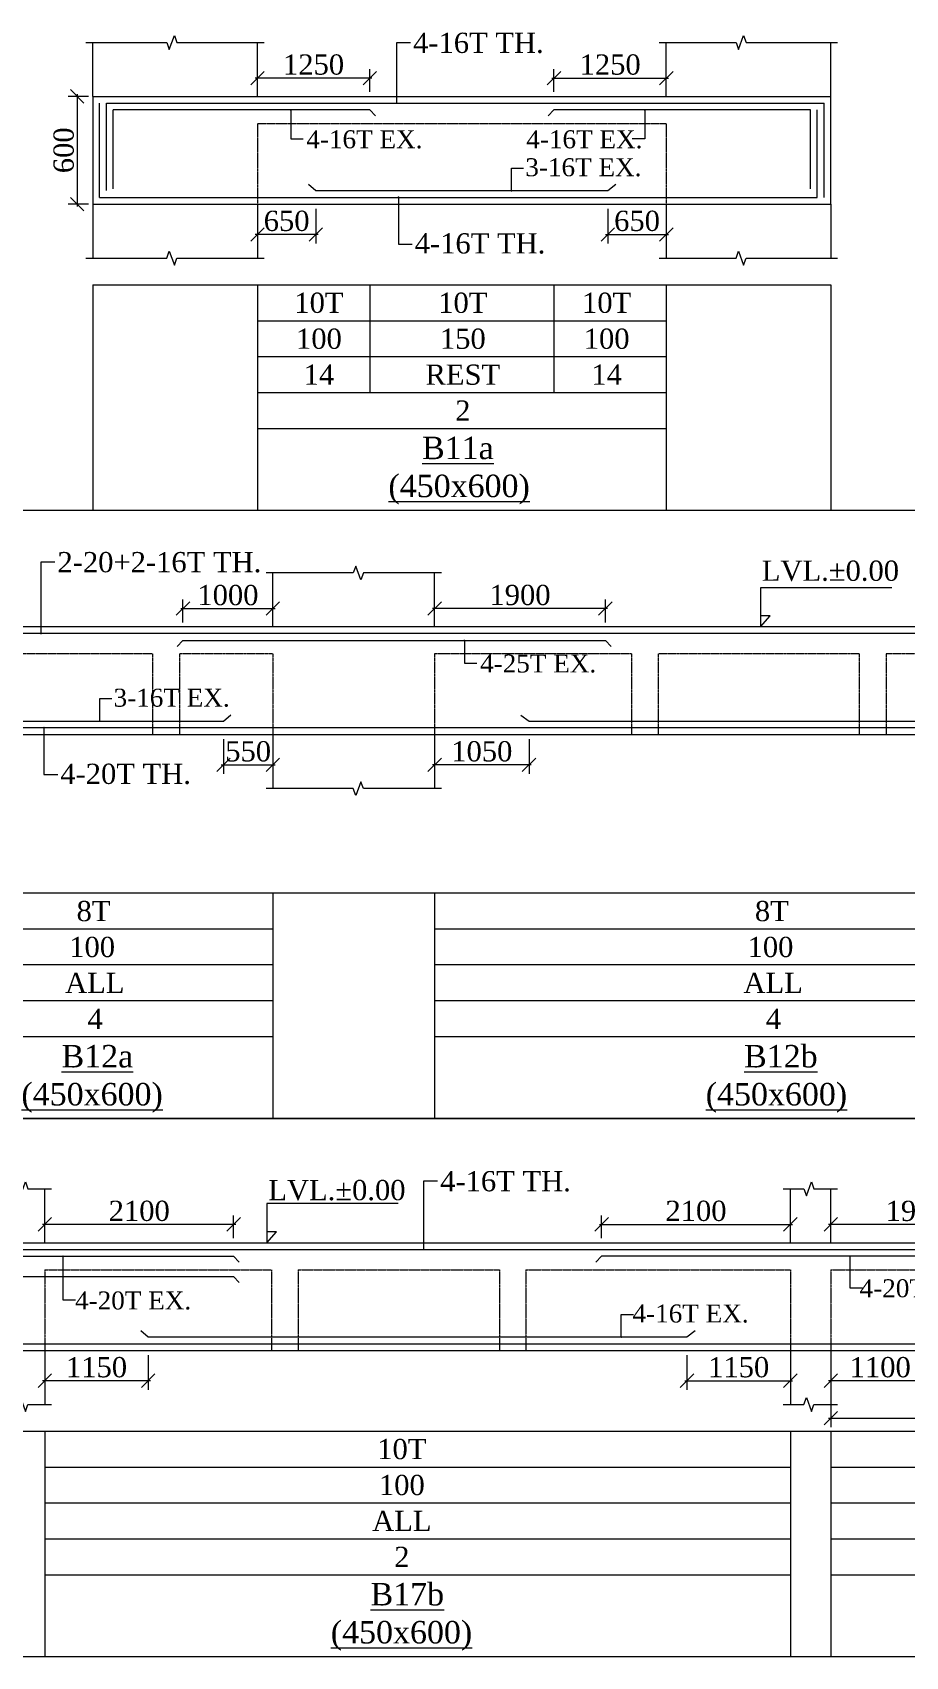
# Model space of a CAD drawing. Header units: millimetres. Extents: x 9781889 to 10654170, y -7852491 to -7608561.
# Drawn here: x 9946398 to 9956112, y -7799039 to -7780963 of the extents above; entities that cross this region are included whole.
import ezdxf
from ezdxf.enums import TextEntityAlignment as Align

# ---------------------------------------------------------------- set-up
doc = ezdxf.new("R2010")
doc.units = ezdxf.units.MM
doc.header["$LTSCALE"] = 10
doc.header["$PDMODE"] = 3
doc.linetypes.add('HIDDEN', pattern=[0.375, 0.25, -0.125])
for name, color, linetype, lineweight in [('LVL', 3, 'Continuous', 0), ('S-CUT OUT LINE', 9, 'Continuous', 0), ('S-DIM L.S.', 7, 'Continuous', 0), ('S-L.S.SECTION', 5, 'Continuous', 0), ('S-L.S.SLAB LINE', 252, 'HIDDEN', 0), ('S-L.S.STEEL', 1, 'Continuous', 9), ('S-SECTION MARK', 7, 'Continuous', 0), ('S-SHEET', 251, 'Continuous', 0), ('S-TEXT', 7, 'Continuous', 0), ('S-TEXT L.S. BEAM NO.', 30, 'Continuous', 0), ('S-TEXT. L.S.', 7, 'Continuous', 0)]:
    doc.layers.add(name, color=color, linetype=linetype, lineweight=lineweight)
doc.styles.add('135', font='arial.ttf', dxfattribs={"width": 0.8, "height": 135})
doc.styles.get("Standard").update_dxf_attribs({"font": 'arial.ttf'})
doc.styles.add('TEXT', font='times.ttf')
doc.dimstyles.new('75', dxfattribs={"dimtxt": 135, "dimasz": 90, "dimexe": 0.1, "dimexo": 0.03, "dimgap": 0.09, "dimtad": 1, "dimdec": 0, "dimzin": 0, "dimdsep": 46, "dimtxsty": '135', "dimblk": 'ARCHTICK', "dimcen": 0.09, "dimclrd": 256, "dimclre": 256, "dimclrt": 256, "dimadec": 0, "dimazin": 0, "dimtfac": 1, "dimtdec": 0, "dimtofl": 0, "dimtmove": 1, "dimatfit": 3, "dimldrblk": 'DOTSMALL', "dimfxl": 1, "dimtolj": 1, "dimtzin": 0, "dimlwd": -1, "dimlwe": -1, "dimarcsym": 0})
doc.dimstyles.new('SETU_1', dxfattribs={"dimtxt": 200, "dimasz": 150, "dimexe": 100, "dimexo": 50, "dimgap": 35, "dimtad": 1, "dimdec": 0, "dimzin": 0, "dimdsep": 46, "dimtxsty": 'Standard', "dimblk": 'OBLIQUE', "dimcen": 150, "dimdle": 25, "dimclrd": 256, "dimclre": 7, "dimclrt": 256, "dimadec": 0, "dimazin": 0, "dimtfac": 1, "dimtdec": 0, "dimtofl": 0, "dimtmove": 1, "dimatfit": 3, "dimfxl": 1, "dimtolj": 1, "dimtzin": 0, "dimlwd": -1, "dimlwe": 5, "dimarcsym": 1})

# ---------------------------------------------------------------- blocks, each defined once
blk = doc.blocks.new('_ArchTick')
at = {"color": 0, "linetype": 'ByBlock', "const_width": 0.15}
blk.add_lwpolyline([(-0.5, -0.5), (0.5, 0.5)], dxfattribs=at)
blk = doc.blocks.new('_Oblique')
at = {"color": 0, "linetype": 'ByBlock', "lineweight": -2}
blk.add_line((-0.5, -0.5), (0.5, 0.5), dxfattribs=at)
blk = doc.blocks.new('*D122')
at = {"layer": 'Defpoints', "color": 0, "transparency": 16777216}
for p in [(9947071, -7781674), (9946895, -7782874), (9947071, -7782874)]:
    blk.add_point(p, dxfattribs=at)
at = {"layer": 'S-DIM L.S.', "color": 7, "lineweight": 5, "transparency": 16777216}
for p, q in [((9947021, -7781674), (9946795, -7781674)), ((9947021, -7782874), (9946795, -7782874))]:
    blk.add_line(p, q, dxfattribs=at)
at = {"layer": 'S-DIM L.S.', "transparency": 16777216}
blk.add_line((9946895, -7781649), (9946895, -7782899), dxfattribs=at)
at = {"layer": 'S-DIM L.S.', "transparency": 16777216, "xscale": 150, "yscale": 150, "zscale": 150}
for p, rotation in [((9946895, -7781674), 90), ((9946895, -7782874), 270)]:
    blk.add_blockref('_Oblique', p, dxfattribs=dict(at, rotation=rotation))
at = {"layer": 'S-DIM L.S.', "transparency": 16777216, "insert": (9946746, -7782274), "char_height": 225, "attachment_point": 5, "rotation": 90, "style": 'TEXT'}
blk.add_mtext('\\A1;600', dxfattribs=at)
blk = doc.blocks.new('*D123')
at = {"layer": 'Defpoints', "color": 0, "transparency": 16777216}
for p in [(9953451, -7781471), (9952201, -7781674, 0), (9953451, -7781674, 0)]:
    blk.add_point(p, dxfattribs=at)
at = {"layer": 'S-DIM L.S.', "transparency": 16777216}
blk.add_line((9952176, -7781471), (9953476, -7781471), dxfattribs=at)
at = {"layer": 'S-DIM L.S.', "color": 7, "lineweight": 5, "transparency": 16777216}
for p, q in [((9952201, -7781624), (9952201, -7781371)), ((9953451, -7781624), (9953451, -7781371))]:
    blk.add_line(p, q, dxfattribs=at)
at = {"layer": 'S-DIM L.S.', "transparency": 16777216, "xscale": 150, "yscale": 150, "zscale": 150, "rotation": 180}
blk.add_blockref('_Oblique', (9952201, -7781471), dxfattribs=at)
at = {"layer": 'S-DIM L.S.', "transparency": 16777216, "xscale": 150, "yscale": 150, "zscale": 150}
blk.add_blockref('_Oblique', (9953451, -7781471), dxfattribs=at)
at = {"layer": 'S-DIM L.S.', "transparency": 16777216, "insert": (9952826, -7781321), "char_height": 225, "attachment_point": 5, "style": 'TEXT'}
blk.add_mtext('\\A1;1250', dxfattribs=at)
blk = doc.blocks.new('*D124')
at = {"layer": 'Defpoints', "color": 0, "transparency": 16777216}
for p in [(9948901, -7781471), (9948901, -7781674, 0), (9950151, -7781674, 0)]:
    blk.add_point(p, dxfattribs=at)
at = {"layer": 'S-DIM L.S.', "transparency": 16777216}
blk.add_line((9950176, -7781471), (9948876, -7781471), dxfattribs=at)
at = {"layer": 'S-DIM L.S.', "color": 7, "lineweight": 5, "transparency": 16777216}
for p, q in [((9948901, -7781624), (9948901, -7781371)), ((9950151, -7781624), (9950151, -7781371))]:
    blk.add_line(p, q, dxfattribs=at)
at = {"layer": 'S-DIM L.S.', "transparency": 16777216, "xscale": 150, "yscale": 150, "zscale": 150, "rotation": 180}
blk.add_blockref('_Oblique', (9948901, -7781471), dxfattribs=at)
at = {"layer": 'S-DIM L.S.', "transparency": 16777216, "xscale": 150, "yscale": 150, "zscale": 150}
blk.add_blockref('_Oblique', (9950151, -7781471), dxfattribs=at)
at = {"layer": 'S-DIM L.S.', "transparency": 16777216, "insert": (9949526, -7781321), "char_height": 225, "attachment_point": 5, "style": 'TEXT'}
blk.add_mtext('\\A1;1250', dxfattribs=at)
blk = doc.blocks.new('*D125')
at = {"layer": 'Defpoints', "color": 0, "transparency": 16777216}
for p in [(9952800, -7782874, 0), (9953451, -7782874, 0), (9953451, -7783211)]:
    blk.add_point(p, dxfattribs=at)
at = {"layer": 'S-DIM L.S.', "color": 7, "lineweight": 5, "transparency": 16777216}
for p, q in [((9952800, -7782924), (9952800, -7783311)), ((9953451, -7782924), (9953451, -7783311))]:
    blk.add_line(p, q, dxfattribs=at)
at = {"layer": 'S-DIM L.S.', "transparency": 16777216}
blk.add_line((9952775, -7783211), (9953476, -7783211), dxfattribs=at)
at = {"layer": 'S-DIM L.S.', "transparency": 16777216, "xscale": 150, "yscale": 150, "zscale": 150, "rotation": 180}
blk.add_blockref('_Oblique', (9952800, -7783211), dxfattribs=at)
at = {"layer": 'S-DIM L.S.', "transparency": 16777216, "xscale": 150, "yscale": 150, "zscale": 150}
blk.add_blockref('_Oblique', (9953451, -7783211), dxfattribs=at)
at = {"layer": 'S-DIM L.S.', "transparency": 16777216, "insert": (9953125, -7783061), "char_height": 225, "attachment_point": 5, "style": 'TEXT'}
blk.add_mtext('\\A1;650', dxfattribs=at)
blk = doc.blocks.new('*D126')
at = {"layer": 'Defpoints', "color": 0, "transparency": 16777216}
for p in [(9948901, -7782874, 0), (9949551, -7782874, 0), (9948901, -7783211)]:
    blk.add_point(p, dxfattribs=at)
at = {"layer": 'S-DIM L.S.', "color": 7, "lineweight": 5, "transparency": 16777216}
for p, q in [((9948901, -7782924), (9948901, -7783311)), ((9949551, -7782924), (9949551, -7783311))]:
    blk.add_line(p, q, dxfattribs=at)
at = {"layer": 'S-DIM L.S.', "transparency": 16777216}
blk.add_line((9949576, -7783211), (9948876, -7783211), dxfattribs=at)
at = {"layer": 'S-DIM L.S.', "transparency": 16777216, "xscale": 150, "yscale": 150, "zscale": 150, "rotation": 180}
blk.add_blockref('_Oblique', (9948901, -7783211), dxfattribs=at)
at = {"layer": 'S-DIM L.S.', "transparency": 16777216, "xscale": 150, "yscale": 150, "zscale": 150}
blk.add_blockref('_Oblique', (9949551, -7783211), dxfattribs=at)
at = {"layer": 'S-DIM L.S.', "transparency": 16777216, "insert": (9949226, -7783061), "char_height": 225, "attachment_point": 5, "style": 'TEXT'}
blk.add_mtext('\\A1;650', dxfattribs=at)
blk = doc.blocks.new('*D130')
at = {"layer": 'Defpoints', "color": 0, "transparency": 16777216}
for p in [(9950873, -7788779, 0), (9951923, -7788779, 0), (9950873, -7789115)]:
    blk.add_point(p, dxfattribs=at)
at = {"layer": 'S-DIM L.S.', "color": 7, "lineweight": 5, "transparency": 16777216}
for p, q in [((9950873, -7788829), (9950873, -7789215)), ((9951923, -7788829), (9951923, -7789215))]:
    blk.add_line(p, q, dxfattribs=at)
at = {"layer": 'S-DIM L.S.', "transparency": 16777216}
blk.add_line((9951948, -7789115), (9950848, -7789115), dxfattribs=at)
at = {"layer": 'S-DIM L.S.', "transparency": 16777216, "xscale": 150, "yscale": 150, "zscale": 150, "rotation": 180}
blk.add_blockref('_Oblique', (9950873, -7789115), dxfattribs=at)
at = {"layer": 'S-DIM L.S.', "transparency": 16777216, "xscale": 150, "yscale": 150, "zscale": 150}
blk.add_blockref('_Oblique', (9951923, -7789115), dxfattribs=at)
at = {"layer": 'S-DIM L.S.', "transparency": 16777216, "insert": (9951398, -7788965), "char_height": 225, "attachment_point": 5, "style": 'TEXT'}
blk.add_mtext('\\A1;1050', dxfattribs=at)
blk = doc.blocks.new('*D132')
at = {"layer": 'Defpoints', "color": 0, "transparency": 16777216}
for p in [(9950873, -7787375), (9950873, -7787579, 0), (9952773, -7787579, 0)]:
    blk.add_point(p, dxfattribs=at)
at = {"layer": 'S-DIM L.S.', "color": 7, "lineweight": 5, "transparency": 16777216}
for p, q in [((9950873, -7787529), (9950873, -7787275)), ((9952773, -7787529), (9952773, -7787275))]:
    blk.add_line(p, q, dxfattribs=at)
at = {"layer": 'S-DIM L.S.', "transparency": 16777216}
blk.add_line((9952798, -7787375), (9950848, -7787375), dxfattribs=at)
at = {"layer": 'S-DIM L.S.', "transparency": 16777216, "xscale": 150, "yscale": 150, "zscale": 150, "rotation": 180}
blk.add_blockref('_Oblique', (9950873, -7787375), dxfattribs=at)
at = {"layer": 'S-DIM L.S.', "transparency": 16777216, "xscale": 150, "yscale": 150, "zscale": 150}
blk.add_blockref('_Oblique', (9952773, -7787375), dxfattribs=at)
at = {"layer": 'S-DIM L.S.', "transparency": 16777216, "insert": (9951823, -7787225), "char_height": 225, "attachment_point": 5, "style": 'TEXT'}
blk.add_mtext('\\A1;1900', dxfattribs=at)
blk = doc.blocks.new('*D133')
at = {"layer": 'Defpoints', "color": 0, "transparency": 16777216}
for p in [(9949073, -7787375), (9948073, -7787579, 0), (9949073, -7787579, 0)]:
    blk.add_point(p, dxfattribs=at)
at = {"layer": 'S-DIM L.S.', "color": 7, "lineweight": 5, "transparency": 16777216}
for p, q in [((9948073, -7787529), (9948073, -7787275)), ((9949073, -7787529), (9949073, -7787275))]:
    blk.add_line(p, q, dxfattribs=at)
at = {"layer": 'S-DIM L.S.', "transparency": 16777216}
blk.add_line((9948048, -7787375), (9949098, -7787375), dxfattribs=at)
at = {"layer": 'S-DIM L.S.', "transparency": 16777216, "xscale": 150, "yscale": 150, "zscale": 150, "rotation": 180}
blk.add_blockref('_Oblique', (9948073, -7787375), dxfattribs=at)
at = {"layer": 'S-DIM L.S.', "transparency": 16777216, "xscale": 150, "yscale": 150, "zscale": 150}
blk.add_blockref('_Oblique', (9949073, -7787375), dxfattribs=at)
at = {"layer": 'S-DIM L.S.', "transparency": 16777216, "insert": (9948573, -7787226), "char_height": 225, "attachment_point": 5, "style": 'TEXT'}
blk.add_mtext('\\A1;1000', dxfattribs=at)
blk = doc.blocks.new('*D135')
at = {"layer": 'Defpoints', "color": 0, "transparency": 16777216}
for p in [(9948523, -7788779, 0), (9949073, -7788779, 0), (9949073, -7789115)]:
    blk.add_point(p, dxfattribs=at)
at = {"layer": 'S-DIM L.S.', "color": 7, "lineweight": 5, "transparency": 16777216}
for p, q in [((9948523, -7788829), (9948523, -7789215)), ((9949073, -7788829), (9949073, -7789215))]:
    blk.add_line(p, q, dxfattribs=at)
at = {"layer": 'S-DIM L.S.', "transparency": 16777216}
blk.add_line((9948498, -7789115), (9949098, -7789115), dxfattribs=at)
at = {"layer": 'S-DIM L.S.', "transparency": 16777216, "xscale": 150, "yscale": 150, "zscale": 150, "rotation": 180}
blk.add_blockref('_Oblique', (9948523, -7789115), dxfattribs=at)
at = {"layer": 'S-DIM L.S.', "transparency": 16777216, "xscale": 150, "yscale": 150, "zscale": 150}
blk.add_blockref('_Oblique', (9949073, -7789115), dxfattribs=at)
at = {"layer": 'S-DIM L.S.', "transparency": 16777216, "insert": (9948798, -7788965), "char_height": 225, "attachment_point": 5, "style": 'TEXT'}
blk.add_mtext('\\A1;550', dxfattribs=at)
blk = doc.blocks.new('*D149')
at = {"layer": 'Defpoints', "color": 0, "transparency": 16777216}
for p in [(9946536, -7794229), (9946536, -7794433, 0), (9948636, -7794433, 0)]:
    blk.add_point(p, dxfattribs=at)
at = {"layer": 'S-DIM L.S.', "color": 7, "lineweight": 5, "transparency": 16777216}
for p, q in [((9946536, -7794383), (9946536, -7794129)), ((9948636, -7794383), (9948636, -7794129))]:
    blk.add_line(p, q, dxfattribs=at)
at = {"layer": 'S-DIM L.S.', "transparency": 16777216}
blk.add_line((9948661, -7794229), (9946511, -7794229), dxfattribs=at)
at = {"layer": 'S-DIM L.S.', "transparency": 16777216, "xscale": 150, "yscale": 150, "zscale": 150, "rotation": 180}
blk.add_blockref('_Oblique', (9946536, -7794229), dxfattribs=at)
at = {"layer": 'S-DIM L.S.', "transparency": 16777216, "xscale": 150, "yscale": 150, "zscale": 150}
blk.add_blockref('_Oblique', (9948636, -7794229), dxfattribs=at)
at = {"layer": 'S-DIM L.S.', "transparency": 16777216, "insert": (9947586, -7794080), "char_height": 225, "attachment_point": 5, "style": 'TEXT'}
blk.add_mtext('\\A1;2100', dxfattribs=at)
blk = doc.blocks.new('*D150')
at = {"layer": 'Defpoints', "color": 0, "transparency": 16777216}
for p in [(9953681, -7795633, 0), (9954831, -7795633, 0), (9954831, -7795969)]:
    blk.add_point(p, dxfattribs=at)
at = {"layer": 'S-DIM L.S.', "color": 7, "lineweight": 5, "transparency": 16777216}
for p, q in [((9953681, -7795683), (9953681, -7796069)), ((9954831, -7795683), (9954831, -7796069))]:
    blk.add_line(p, q, dxfattribs=at)
at = {"layer": 'S-DIM L.S.', "transparency": 16777216}
blk.add_line((9953656, -7795969), (9954856, -7795969), dxfattribs=at)
at = {"layer": 'S-DIM L.S.', "transparency": 16777216, "xscale": 150, "yscale": 150, "zscale": 150, "rotation": 180}
blk.add_blockref('_Oblique', (9953681, -7795969), dxfattribs=at)
at = {"layer": 'S-DIM L.S.', "transparency": 16777216, "xscale": 150, "yscale": 150, "zscale": 150}
blk.add_blockref('_Oblique', (9954831, -7795969), dxfattribs=at)
at = {"layer": 'S-DIM L.S.', "transparency": 16777216, "insert": (9954256, -7795820), "char_height": 225, "attachment_point": 5, "style": 'TEXT'}
blk.add_mtext('\\A1;1150', dxfattribs=at)
blk = doc.blocks.new('*D151')
at = {"layer": 'Defpoints', "color": 0, "transparency": 16777216}
for p in [(9946536, -7795633, 0), (9947686, -7795633, 0), (9946536, -7795969)]:
    blk.add_point(p, dxfattribs=at)
at = {"layer": 'S-DIM L.S.', "color": 7, "lineweight": 5, "transparency": 16777216}
for p, q in [((9946536, -7795683), (9946536, -7796069)), ((9947686, -7795683), (9947686, -7796069))]:
    blk.add_line(p, q, dxfattribs=at)
at = {"layer": 'S-DIM L.S.', "transparency": 16777216}
blk.add_line((9947711, -7795969), (9946511, -7795969), dxfattribs=at)
at = {"layer": 'S-DIM L.S.', "transparency": 16777216, "xscale": 150, "yscale": 150, "zscale": 150, "rotation": 180}
blk.add_blockref('_Oblique', (9946536, -7795969), dxfattribs=at)
at = {"layer": 'S-DIM L.S.', "transparency": 16777216, "xscale": 150, "yscale": 150, "zscale": 150}
blk.add_blockref('_Oblique', (9947686, -7795969), dxfattribs=at)
at = {"layer": 'S-DIM L.S.', "transparency": 16777216, "insert": (9947111, -7795820), "char_height": 225, "attachment_point": 5, "style": 'TEXT'}
blk.add_mtext('\\A1;1150', dxfattribs=at)
blk = doc.blocks.new('*D152')
at = {"layer": 'Defpoints', "color": 0, "transparency": 16777216}
for p in [(9954831, -7794229), (9952731, -7794433, 0), (9954831, -7794433, 0)]:
    blk.add_point(p, dxfattribs=at)
at = {"layer": 'S-DIM L.S.', "color": 7, "lineweight": 5, "transparency": 16777216}
for p, q in [((9952731, -7794383), (9952731, -7794129)), ((9954831, -7794383), (9954831, -7794129))]:
    blk.add_line(p, q, dxfattribs=at)
at = {"layer": 'S-DIM L.S.', "transparency": 16777216}
blk.add_line((9952706, -7794229), (9954856, -7794229), dxfattribs=at)
at = {"layer": 'S-DIM L.S.', "transparency": 16777216, "xscale": 150, "yscale": 150, "zscale": 150, "rotation": 180}
blk.add_blockref('_Oblique', (9952731, -7794229), dxfattribs=at)
at = {"layer": 'S-DIM L.S.', "transparency": 16777216, "xscale": 150, "yscale": 150, "zscale": 150}
blk.add_blockref('_Oblique', (9954831, -7794229), dxfattribs=at)
at = {"layer": 'S-DIM L.S.', "transparency": 16777216, "insert": (9953781, -7794080), "char_height": 225, "attachment_point": 5, "style": 'TEXT'}
blk.add_mtext('\\A1;2100', dxfattribs=at)
blk = doc.blocks.new('*D153')
at = {"layer": 'Defpoints', "color": 0, "transparency": 16777216}
for p in [(9955281, -7794229), (9955281, -7794433, 0), (9957181, -7794433, 0)]:
    blk.add_point(p, dxfattribs=at)
at = {"layer": 'S-DIM L.S.', "color": 7, "lineweight": 5, "transparency": 16777216}
for p, q in [((9955281, -7794383), (9955281, -7794129)), ((9957181, -7794383), (9957181, -7794129))]:
    blk.add_line(p, q, dxfattribs=at)
at = {"layer": 'S-DIM L.S.', "transparency": 16777216}
blk.add_line((9957206, -7794229), (9955256, -7794229), dxfattribs=at)
at = {"layer": 'S-DIM L.S.', "transparency": 16777216, "xscale": 150, "yscale": 150, "zscale": 150, "rotation": 180}
blk.add_blockref('_Oblique', (9955281, -7794229), dxfattribs=at)
at = {"layer": 'S-DIM L.S.', "transparency": 16777216, "xscale": 150, "yscale": 150, "zscale": 150}
blk.add_blockref('_Oblique', (9957181, -7794229), dxfattribs=at)
at = {"layer": 'S-DIM L.S.', "transparency": 16777216, "insert": (9956231, -7794080), "char_height": 225, "attachment_point": 5, "style": 'TEXT'}
blk.add_mtext('\\A1;1900', dxfattribs=at)
blk = doc.blocks.new('*D146')
at = {"layer": 'Defpoints', "color": 0, "transparency": 16777216}
for p in [(9955281, -7795633, 0), (9956381, -7795633, 0), (9955281, -7795969)]:
    blk.add_point(p, dxfattribs=at)
at = {"layer": 'S-DIM L.S.', "color": 7, "lineweight": 5, "transparency": 16777216}
for p, q in [((9955281, -7795683), (9955281, -7796069)), ((9956381, -7795683), (9956381, -7796069))]:
    blk.add_line(p, q, dxfattribs=at)
at = {"layer": 'S-DIM L.S.', "transparency": 16777216}
blk.add_line((9956406, -7795969), (9955256, -7795969), dxfattribs=at)
at = {"layer": 'S-DIM L.S.', "transparency": 16777216, "xscale": 150, "yscale": 150, "zscale": 150, "rotation": 180}
blk.add_blockref('_Oblique', (9955281, -7795969), dxfattribs=at)
at = {"layer": 'S-DIM L.S.', "transparency": 16777216, "xscale": 150, "yscale": 150, "zscale": 150}
blk.add_blockref('_Oblique', (9956381, -7795969), dxfattribs=at)
at = {"layer": 'S-DIM L.S.', "transparency": 16777216, "insert": (9955831, -7795820), "char_height": 225, "attachment_point": 5, "style": 'TEXT'}
blk.add_mtext('\\A1;1100', dxfattribs=at)
blk = doc.blocks.new('*D1762')
at = {"layer": 'Defpoints', "color": 0, "transparency": 16777216}
for p in [(9955281, -7795633, 0), (9959861, -7795633, 0), (9959861, -7796387)]:
    blk.add_point(p, dxfattribs=at)
at = {"layer": 'S-DIM L.S.', "color": 7, "lineweight": 5, "transparency": 16777216}
for p, q in [((9955281, -7795683), (9955281, -7796487)), ((9959861, -7795683), (9959861, -7796487))]:
    blk.add_line(p, q, dxfattribs=at)
at = {"layer": 'S-DIM L.S.', "transparency": 16777216}
blk.add_line((9955256, -7796387), (9959886, -7796387), dxfattribs=at)
at = {"layer": 'S-DIM L.S.', "transparency": 16777216, "xscale": 150, "yscale": 150, "zscale": 150, "rotation": 180}
blk.add_blockref('_Oblique', (9955281, -7796387), dxfattribs=at)
at = {"layer": 'S-DIM L.S.', "transparency": 16777216, "xscale": 150, "yscale": 150, "zscale": 150}
blk.add_blockref('_Oblique', (9959861, -7796387), dxfattribs=at)
at = {"layer": 'S-DIM L.S.', "transparency": 16777216, "insert": (9957571, -7796238), "char_height": 225, "attachment_point": 5, "style": 'TEXT'}
blk.add_mtext('\\A1;450x600', dxfattribs=at)

msp = doc.modelspace()

# ---------------------------------------------------------------- linework, layer by layer
at = {"layer": 'LVL', "linetype": 'Continuous', "elevation": 0}
for points in [[(9955958.9, -7787143.8), (9954497.6, -7787143.8), (9954497.6, -7787578.9), (9954605.8, -7787456.8), (9954497.6, -7787456.8)], [(9950467.6, -7793998.2), (9949006.3, -7793998.2), (9949006.3, -7794433.3), (9949114.5, -7794311.2), (9949006.3, -7794311.2)]]:
    msp.add_lwpolyline(points, dxfattribs=at)
at = {"layer": 'S-CUT OUT LINE', "color": 5, "elevation": 0}
for points in [[(9946992.3, -7781074.5), (9947892.7, -7781074.5), (9947920.7, -7781151.3), (9947976.6, -7780997.6), (9948004.6, -7781074.5), (9948975.6, -7781074.5)], [(9953372.3, -7781074.5), (9954226.5, -7781074.5), (9954254.5, -7781151.3), (9954310.4, -7780997.6), (9954338.4, -7781074.5), (9955355.5, -7781074.5)], [(9946992.3, -7783474.5), (9947892.7, -7783474.5), (9947920.7, -7783397.6), (9947976.6, -7783551.3), (9948004.6, -7783474.5), (9948975.6, -7783474.5)], [(9953372.3, -7783474.5), (9954226.5, -7783474.5), (9954254.5, -7783397.6), (9954310.4, -7783551.3), (9954338.4, -7783474.5), (9955355.5, -7783474.5)], [(9950951.1, -7786978.9), (9950079.6, -7786978.9), (9950051.6, -7787055.7), (9949995.7, -7786902), (9949967.7, -7786978.9), (9948997.8, -7786978.9)], [(9950951.1, -7789378.9), (9950079.6, -7789378.9), (9950051.6, -7789302), (9949995.7, -7789455.7), (9949967.7, -7789378.9), (9948997.8, -7789378.9)], [(9946007.5, -7793833.3), (9946236.1, -7793833.3), (9946264.1, -7793910.1), (9946320, -7793756.4), (9946348, -7793833.3), (9946610.8, -7793833.3)], [(9954752.6, -7793833.3), (9954981.2, -7793833.3), (9955009.2, -7793910.1), (9955065.1, -7793756.4), (9955093.1, -7793833.3), (9955355.9, -7793833.3)], [(9946007.5, -7796233.3), (9946236.1, -7796233.3), (9946264.1, -7796156.4), (9946320, -7796310.1), (9946348, -7796233.3), (9946610.8, -7796233.3)], [(9954752.6, -7796233.3), (9954981.2, -7796233.3), (9955009.2, -7796156.4), (9955065.1, -7796310.1), (9955093.1, -7796233.3), (9955355.9, -7796233.3)]]:
    msp.add_lwpolyline(points, dxfattribs=at)
at = {"layer": 'S-L.S.SECTION'}
for p, q in [((9947070.6, -7781674.5, 0), (9947070.6, -7781074.5, 0)), ((9948900.6, -7781674.5, 0), (9948900.6, -7781074.5, 0)), ((9953450.5, -7781674.5), (9953450.5, -7781074.5)), ((9955280.5, -7781674.5), (9955280.5, -7781074.5)), ((9947070.5, -7781674.5, 0), (9955280.5, -7781674.5, 0)), ((9947070.6, -7781674.5, 0), (9947070.6, -7782874.5, 0)), ((9955280.5, -7782874.5, 0), (9955280.5, -7781674.5, 0)), ((9947070.5, -7782874.5, 0), (9955280.5, -7782874.5, 0)), ((9947070.6, -7782874.5, 0), (9947070.6, -7783474.5, 0)), ((9948900.6, -7782874.5, 0), (9948900.6, -7783474.5, 0)), ((9953450.5, -7782874.5), (9953450.5, -7783474.5)), ((9955280.5, -7782874.5), (9955280.5, -7783474.5)), ((9949072.8, -7787578.9, 0), (9949072.8, -7786978.9, 0)), ((9950872.8, -7787578.9, 0), (9950872.8, -7786978.9, 0)), ((9958867.8, -7787578.9, 0), (9944792.8, -7787578.9, 0)), ((9958417.8, -7788778.9, 0), (9944792.8, -7788778.9, 0)), ((9949072.8, -7788778.9, 0), (9949072.8, -7789378.9, 0)), ((9950872.8, -7788778.9, 0), (9950872.8, -7789378.9, 0)), ((9946535.8, -7794433.3, 0), (9946535.8, -7793833.3, 0)), ((9954830.9, -7794433.3, 0), (9954830.9, -7793833.3, 0)), ((9955280.9, -7794433.3, 0), (9955280.9, -7793833.3, 0)), ((9946085.8, -7794433.3, 0), (9959860.8, -7794433.3, 0)), ((9940715.8, -7795633.3, 0), (9963365.8, -7795633.3, 0)), ((9946535.8, -7795633.3, 0), (9946535.8, -7796233.3, 0)), ((9954830.9, -7795633.3, 0), (9954830.9, -7796233.3, 0)), ((9955280.9, -7795633.3, 0), (9955280.9, -7796233.3, 0))]:
    msp.add_line(p, q, dxfattribs=at)
at = {"layer": 'S-L.S.SLAB LINE', "ltscale": 0.3}
for p, q in [((9947070.5, -7781974.5, 0), (9947070.6, -7781974.5, 0)), ((9948900.5, -7781974.5, 0), (9953450.5, -7781974.5)), ((9948900.6, -7781974.5, 0), (9948900.6, -7782874.5, 0)), ((9953450.5, -7781974.5), (9953450.5, -7782874.5)), ((9947734.9, -7787878.9, 0), (9945092.8, -7787878.9, 0)), ((9947734.9, -7787878.9, 0), (9947734.9, -7788778.9, 0)), ((9949072.8, -7787878.9, 0), (9948034.9, -7787878.9, 0)), ((9948034.9, -7787878.9, 0), (9948034.9, -7788778.9, 0)), ((9949072.8, -7787878.9, 0), (9949072.8, -7788778.9, 0)), ((9953064.4, -7787878.9, 0), (9950872.8, -7787878.9, 0)), ((9950872.8, -7787878.9, 0), (9950872.8, -7788778.9, 0)), ((9953064.4, -7787878.9, 0), (9953064.4, -7788778.9, 0)), ((9955597.4, -7787878.9, 0), (9953359.9, -7787878.9, 0)), ((9953359.9, -7787878.9, 0), (9953359.9, -7788778.9, 0)), ((9955597.4, -7787878.9, 0), (9955597.4, -7788778.9, 0)), ((9957187.8, -7787878.9, 0), (9955897.4, -7787878.9, 0)), ((9955897.4, -7787878.9, 0), (9955897.4, -7788778.9, 0)), ((9946535.9, -7794733.3, 0), (9946535.9, -7795633.3, 0)), ((9946535.9, -7794733.3, 0), (9949056.3, -7794733.3, 0)), ((9949056.3, -7794733.3, 0), (9949056.3, -7795633.3, 0)), ((9949356.3, -7794733.3, 0), (9951593.8, -7794733.3, 0)), ((9949356.3, -7794733.3, 0), (9949356.3, -7795633.3, 0)), ((9951593.8, -7794733.3, 0), (9951593.8, -7795633.3, 0)), ((9951889.2, -7794733.3, 0), (9954830.9, -7794733.3, 0)), ((9951889.2, -7794733.3, 0), (9951889.2, -7795633.3, 0)), ((9954830.9, -7794733.3, 0), (9954830.9, -7795633.3, 0)), ((9955280.8, -7794733.3, 0), (9956918.8, -7794733.3, 0)), ((9955280.9, -7794733.3, 0), (9955280.9, -7795633.3, 0))]:
    msp.add_line(p, q, dxfattribs=at)
at = {"layer": 'S-L.S.STEEL'}
for p, q in [((9947145.5, -7782799.5, 0), (9947145.5, -7781749.5, 0)), ((9947220.5, -7781749.5, 0), (9955205.5, -7781749.5, 0)), ((9947220.5, -7782719.8, 0), (9947220.5, -7781749.5, 0)), ((9950150.7, -7781824.5, 0), (9947295.5, -7781824.5, 0)), ((9947295.5, -7782703.3, 0), (9947295.5, -7781824.5, 0)), ((9950150.7, -7781824.5, 0), (9950213.9, -7781891.3, 0)), ((9955055.5, -7782703.3, 0), (9955055.5, -7781824.5, 0)), ((9955130.5, -7782799.5, 0), (9955130.5, -7781824.5, 0)), ((9955205.5, -7782799.5, 0), (9955205.5, -7781749.5, 0)), ((9947145.5, -7782799.5, 0), (9955130.5, -7782799.5, 0)), ((9958713.6, -7787653.9, 0), (9944867.8, -7787653.9, 0)), ((9948072.7, -7787728.9, 0), (9948009.5, -7787795.7, 0)), ((9958798.3, -7788703.9, 0), (9944942.8, -7788703.9, 0)), ((9946156.9, -7794508.3, 0), (9963140.8, -7794508.3, 0)), ((9940790.8, -7795558.3, 0), (9963290.8, -7795558.3, 0))]:
    msp.add_line(p, q, dxfattribs=at)
at = {"layer": 'S-L.S.STEEL', "elevation": 0}
for points in [[(9952889.9, -7782656.2), (9952800.4, -7782724.5), (9949550.7, -7782724.5), (9949468.7, -7782653.7)], [(9945553.5, -7788560.6), (9945643, -7788628.9), (9948522.7, -7788628.9), (9948604.7, -7788558.1)], [(9951833.5, -7788560.6), (9951923, -7788628.9), (9957367.7, -7788628.9), (9957458.9, -7788558.1)], [(9953770.2, -7795415), (9953680.7, -7795483.3), (9947685.9, -7795483.3), (9947603.9, -7795412.5)]]:
    msp.add_lwpolyline(points, dxfattribs=at)
at = {"layer": 'S-L.S.STEEL'}
for points in [[(9955055.5, -7781824.5, 0), (9952200.5, -7781824.5, 0), (9952137.3, -7781891.3, 0)], [(9948072.7, -7787728.9, 0), (9952772.7, -7787728.9, 0), (9952835.9, -7787795.7, 0)], [(9946231.9, -7794583.3, 0), (9948635.8, -7794583.3, 0), (9948699, -7794650.1, 0)], [(9957181, -7794583.3, 0), (9952730.9, -7794583.3, 0), (9952667.7, -7794650.1, 0)], [(9940865.8, -7794808.3, 0), (9948635.8, -7794808.3, 0), (9948699, -7794875.1, 0)]]:
    msp.add_polyline3d(points, dxfattribs=at)
at = {"layer": 'S-SHEET'}
for p, q in [((9947070.5, -7783771, 0), (9955280.5, -7783771, 0)), ((9947070.5, -7783771), (9947070.5, -7786280.2)), ((9948900.5, -7783771), (9948900.5, -7786280.2)), ((9950150.5, -7783771), (9950150.5, -7784971)), ((9952200.5, -7783771), (9952200.5, -7784971)), ((9953450.5, -7783771), (9953450.5, -7786280.2)), ((9955280.5, -7783771), (9955280.5, -7786280.2)), ((9948900.5, -7784171, 0), (9953450.5, -7784171, 0)), ((9948900.5, -7784571, 0), (9953450.5, -7784571, 0)), ((9948900.5, -7784971, 0), (9953450.5, -7784971, 0)), ((9948900.5, -7785371, 0), (9953450.5, -7785371, 0)), ((9914774.6, -7786280.2), (9966108.7, -7786280.2)), ((9947070.5, -7786280.2, 0), (9955280.5, -7786280.2, 0)), ((9963647.8, -7790541.4, 0), (9944792.8, -7790541.4, 0)), ((9949072.8, -7790541.4), (9949072.8, -7793050.7)), ((9950872.8, -7790541.4), (9950872.8, -7793050.7)), ((9949072.8, -7790941.4, 0), (9945092.8, -7790941.4, 0)), ((9958417.8, -7790941.4, 0), (9950872.8, -7790941.4, 0)), ((9949072.8, -7791341.4, 0), (9945092.8, -7791341.4, 0)), ((9958417.8, -7791341.4, 0), (9950872.8, -7791341.4, 0)), ((9949072.8, -7791741.4, 0), (9945092.8, -7791741.4, 0)), ((9958417.8, -7791741.4, 0), (9950872.8, -7791741.4, 0)), ((9949072.8, -7792141.4, 0), (9945092.8, -7792141.4, 0)), ((9958417.8, -7792141.4, 0), (9950872.8, -7792141.4, 0)), ((9914774.6, -7793050.7), (9966108.7, -7793050.7)), ((9963647.8, -7793050.7, 0), (9944792.8, -7793050.7, 0)), ((9940715.8, -7796529.8, 0), (9963365.8, -7796529.8, 0)), ((9946535.8, -7796529.8, 0), (9946535.8, -7799039, 0)), ((9954830.8, -7796529.8, 0), (9954830.8, -7799039, 0)), ((9955280.8, -7796529.8, 0), (9955280.8, -7799039, 0)), ((9946535.8, -7796929.8, 0), (9954830.8, -7796929.8, 0)), ((9955280.8, -7796929.8, 0), (9962915.8, -7796929.8, 0)), ((9946535.8, -7797329.8, 0), (9954830.8, -7797329.8, 0)), ((9955280.8, -7797329.8, 0), (9962915.8, -7797329.8, 0)), ((9946535.8, -7797729.8, 0), (9954830.8, -7797729.8, 0)), ((9955280.8, -7797729.8, 0), (9962915.8, -7797729.8, 0)), ((9946535.8, -7798129.8, 0), (9954830.8, -7798129.8, 0)), ((9955280.8, -7798129.8, 0), (9962915.8, -7798129.8, 0)), ((9914774.6, -7799039), (9966108.7, -7799039)), ((9940715.8, -7799039, 0), (9963365.8, -7799039, 0))]:
    msp.add_line(p, q, dxfattribs=at)

# ---------------------------------------------------------------- texts
at = {"layer": 'LVL', "style": 'TEXT'}
for p in [(9954513.4, -7787065.9, 0), (9949022.1, -7793959.8, 0)]:
    msp.add_text('LVL.%%P0.00', height=225, dxfattribs=at).set_placement(p)
at = {"layer": 'S-TEXT', "linetype": 'ByBlock', "style": 'TEXT'}
for s, p in [('10T', (9949585.7, -7783971, 0)), ('10T', (9951186.7, -7783971, 0)), ('10T', (9952787, -7783971, 0)), ('100', (9949585.7, -7784371, 0)), ('150', (9951186.7, -7784371, 0)), ('100', (9952787, -7784371, 0)), ('14', (9949585.7, -7784771, 0)), ('REST', (9951186.7, -7784771, 0)), ('14', (9952787, -7784771, 0)), ('2', (9951186.7, -7785171, 0)), ('8T', (9947077.2, -7790741.4, 0)), ('8T', (9954625.2, -7790741.4, 0)), ('100', (9947062, -7791141.4, 0)), ('100', (9954610, -7791141.4, 0)), ('ALL', (9947091.7, -7791541.4, 0)), ('ALL', (9954639.7, -7791541.4, 0)), ('4', (9947095.7, -7791941.4, 0)), ('4', (9954643.7, -7791941.4, 0)), ('10T', (9950508.1, -7796729.8, 0)), ('100', (9950508.1, -7797129.8, 0)), ('ALL', (9950508.1, -7797529.8, 0)), ('2', (9950508.1, -7797929.8, 0))]:
    msp.add_text(s, height=225, dxfattribs=at).set_placement(p, align=Align.MIDDLE_CENTER)
at = {"layer": 'S-TEXT L.S. BEAM NO.', "color": 140, "linetype": 'ByBlock', "style": 'TEXT'}
for s, p in [('%%UB11a', (9950732.9, -7785711.6, 0)), ('%%U(450x600)', (9950358.9, -7786134.6, 0)), ('%%UB12a', (9946721.9, -7792482.1, 0)), ('%%UB12b', (9954316.4, -7792482.1, 0)), ('%%U(450x600)', (9946275.1, -7792905.1, 0)), ('%%U(450x600)', (9953889.6, -7792905.1, 0)), ('%%UB17b', (9950159.9, -7798470.4, 0)), ('%%U(450x600)', (9949717.7, -7798893.4, 0))]:
    msp.add_text(s, height=250, dxfattribs=at).set_placement(p)
at = {"layer": 'S-TEXT. L.S.', "style": 'TEXT'}
for s, height, p in [('4-16T TH.', 225, (9950633, -7781190.2, 0)), ('4-16T EX.', 200, (9949445.1, -7782251.4, 0)), ('4-16T EX.', 200, (9951892.8, -7782251.4, 0)), ('3-16T EX.', 200, (9951882, -7782562.4, 0)), ('4-16T TH.', 225, (9950651.3, -7783422.3, 0)), ('2-20+2-16T TH.', 225, (9946676.3, -7786970.4, 0)), ('4-25T EX.', 200, (9951378.8, -7788086.4, 0)), ('3-16T EX.', 200, (9947300.7, -7788466.8, 0)), ('4-20T TH.', 225, (9946707.7, -7789326.7, 0)), ('4-16T TH.', 225, (9950934.9, -7793860.8, 0)), ('4-20T EX.', 200, (9955601.6, -7795040.3, 0)), ('4-20T EX.', 200, (9946871.6, -7795175.8, 0)), ('4-16T EX.', 200, (9953074.9, -7795321.2, 0))]:
    msp.add_text(s, height=height, dxfattribs=at).set_placement(p)

# ---------------------------------------------------------------- dimensions: what is measured, and where the dimension line sits
at = {"layer": 'S-DIM L.S.'}
for base, p1, p2, picture, middle in [((9948900.7, -7781470.7, 0), (9950150.7, -7781674.5, 0), (9948900.7, -7781674.5, 0), '*D124', (9949525.7, -7781321.2, 0)), ((9948900.6, -7783210.5, 0), (9949550.7, -7782874.5, 0), (9948900.6, -7782874.5, 0), '*D126', (9949225.7, -7783061.1, 0)), ((9950872.7, -7787375.1, 0), (9952772.7, -7787578.9), (9950872.7, -7787578.9), '*D132', (9951822.7, -7787225.3, 0)), ((9950872.8, -7789114.9, 0), (9951923, -7788778.9, 0), (9950872.8, -7788778.9), '*D130', (9951397.9, -7788965.5, 0)), ((9946535.8, -7794229.5, 0), (9948635.8, -7794433.3, 0), (9946535.8, -7794433.3, 0), '*D149', (9947585.8, -7794080, 0)), ((9955281, -7794229.5, 0), (9957181, -7794433.3, 0), (9955281, -7794433.3, 0), '*D153', (9956231, -7794079.7, 0)), ((9946535.8, -7795969.3, 0), (9947685.9, -7795633.3, 0), (9946535.8, -7795633.3, 0), '*D151', (9947110.9, -7795819.9, 0)), ((9955280.9, -7795969.3, 0), (9956381, -7795633.3, 0), (9955280.9, -7795633.3, 0), '*D146', (9955830.9, -7795819.9, 0))]:
    dim = msp.add_linear_dim(base=base, p1=p1, p2=p2, dimstyle='SETU_1', override={"dimtxt": 225, "dimtxsty": 'TEXT'}, dxfattribs=at)
    dim.commit()
    dim.dimension.update_dxf_attribs({"geometry": picture, "text_midpoint": middle})
for base, p1, p2, picture, middle in [((9953450.5, -7781470.7, 0), (9952200.5, -7781674.5, 0), (9953450.5, -7781674.5, 0), '*D123', (9952825.5, -7781321.2, 0)), ((9953450.5, -7783210.5, 0), (9952800.4, -7782874.5, 0), (9953450.5, -7782874.5), '*D125', (9953125.5, -7783061.1, 0)), ((9949072.7, -7787375.1, 0), (9948072.7, -7787578.9, 0), (9949072.7, -7787578.9, 0), '*D133', (9948572.7, -7787225.6, 0)), ((9949072.8, -7789114.9, 0), (9948522.7, -7788778.9, 0), (9949072.8, -7788778.9, 0), '*D135', (9948797.7, -7788965.5, 0)), ((9954830.9, -7794229.5, 0), (9952730.9, -7794433.3, 0), (9954830.9, -7794433.3, 0), '*D152', (9953780.9, -7794080, 0)), ((9954830.8, -7795969.3, 0), (9953680.7, -7795633.3, 0), (9954830.8, -7795633.3, 0), '*D150', (9954255.7, -7795819.9, 0))]:
    dim = msp.add_linear_dim(base=base, p1=p1, p2=p2, angle=180, dimstyle='SETU_1', override={"dimtxt": 225, "dimtxsty": 'TEXT'}, dxfattribs=at)
    dim.commit()
    dim.dimension.update_dxf_attribs({"geometry": picture, "text_midpoint": middle})
at = {"layer": 'S-DIM L.S.', "color": 7}
dim = msp.add_linear_dim(base=(9946895.4, -7782874.5), p1=(9947070.5, -7781674.5), p2=(9947070.5, -7782874.5), angle=90, dimstyle='SETU_1', override={"dimtxt": 225, "dimlfac": 0.5, "dimtxsty": 'TEXT'}, dxfattribs=at)
dim.commit()
dim.dimension.update_dxf_attribs({"geometry": '*D122', "text_midpoint": (9946745.9, -7782274.5)})
at = {"layer": 'S-DIM L.S.'}
dim = msp.add_linear_dim(base=(9959860.8, -7796387.2), p1=(9955280.9, -7795633.3, 0), p2=(9959860.8, -7795633.3, 0), text='450x600', dimstyle='SETU_1', override={"dimtxt": 225, "dimtxsty": 'TEXT'}, dxfattribs=at)
dim.commit()
dim.dimension.update_dxf_attribs({"geometry": '*D1762', "text_midpoint": (9957570.8, -7796237.7)})

# ---------------------------------------------------------------- leaders
at = {"layer": 'S-SECTION MARK'}
for points in [[(9950451.3, -7781749.5, 0), (9950451.3, -7781075.1, 0), (9950603.9, -7781075.1, 0)], [(9949271.1, -7781824.5, 0), (9949271.1, -7782146.2, 0), (9949410.4, -7782146.2, 0)], [(9953211, -7781824.5, 0), (9953211, -7782146.2, 0), (9953071.6, -7782146.2, 0)], [(9951728.1, -7782724.5, 0), (9951728.1, -7782472.1, 0), (9951863.5, -7782472.1, 0)], [(9950469.6, -7782795.5, 0), (9950469.6, -7783317.5, 0), (9950622.2, -7783317.5, 0)], [(9946494.6, -7787653.9, 0), (9946494.6, -7786855.3, 0), (9946647.2, -7786855.3, 0)], [(9951204.8, -7787728.9, 0), (9951204.8, -7787981.2, 0), (9951344.2, -7787981.2, 0)], [(9947146.8, -7788628.9, 0), (9947146.8, -7788376.5, 0), (9947282.2, -7788376.5, 0)], [(9946526, -7788699.9, 0), (9946526, -7789221.9, 0), (9946678.6, -7789221.9, 0)], [(9950753.2, -7794508.3, 0), (9950753.2, -7793745.7, 0), (9950905.8, -7793745.7, 0)], [(9946737.6, -7794583.3, 0), (9946737.6, -7795070.6, 0), (9946877, -7795070.6, 0)], [(9955493.4, -7794583.3, 0), (9955493.4, -7794935.1, 0), (9955632.7, -7794935.1, 0)], [(9952949.9, -7795483.3, 0), (9952949.9, -7795230.9, 0), (9953085.3, -7795230.9, 0)]]:
    msp.add_leader(points, dimstyle='75', override={"dimasz": 75}, dxfattribs=at)

doc.saveas('drawing.dxf')
